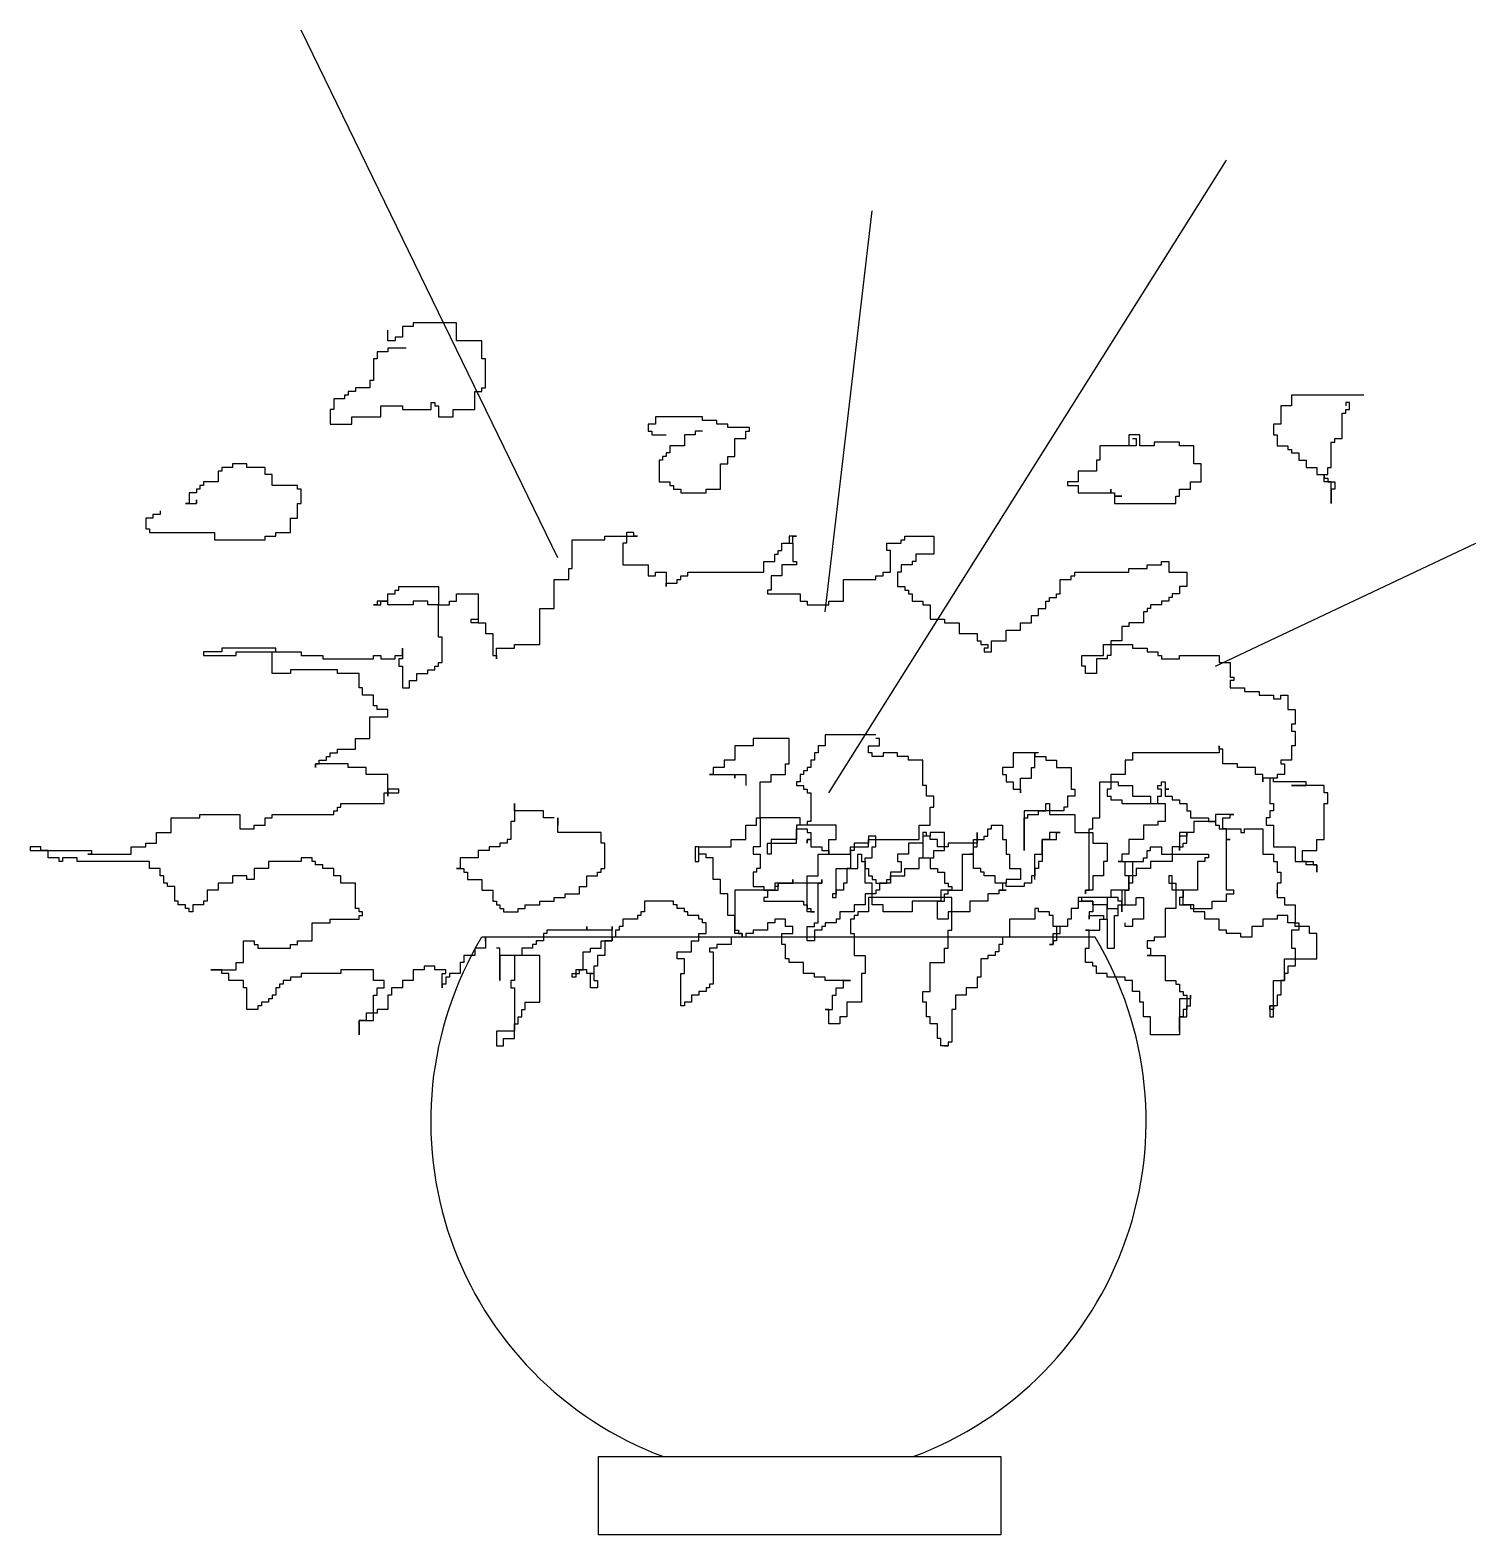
# Model space of a CAD drawing. Header units: millimetres. Extents: x 12377 to 30673, y 89761 to 101952.
# Drawn here: x 29289 to 29868, y 94595 to 95197 of the extents above; entities that cross this region are included whole.
import ezdxf

# ---------------------------------------------------------------- set-up
doc = ezdxf.new("R2010")
doc.units = ezdxf.units.MM

# ---------------------------------------------------------------- blocks, each defined once
blk = doc.blocks.new('SHRUB_E18')
for p, q in [((-35.95, 174.95), (-35.95, 179.23)), ((-30.24, 180.66), (-30.24, 176.38)), ((-25.96, 180.66), (-30.24, 180.66)), ((-25.96, 182.09), (-25.96, 180.66)), ((-8.82, 182.09), (-25.96, 182.09)), ((-8.82, 174.95), (-8.82, 182.09)), ((-33.1, 174.95), (-35.95, 174.95)), ((-33.1, 176.38), (-33.1, 174.95)), ((-30.24, 176.38), (-33.1, 176.38)), ((1.17, 174.95), (-8.82, 174.95)), ((1.17, 167.81), (1.17, 174.95)), ((-41.66, 167.81), (-41.66, 159.25)), ((-40.24, 167.81), (-41.66, 167.81)), ((-40.24, 170.67), (-40.24, 167.81)), ((-35.95, 170.67), (-40.24, 170.67)), ((-35.95, 172.1), (-35.95, 170.67)), ((-28.81, 172.1), (-35.95, 172.1)), ((2.6, 167.81), (1.17, 167.81)), ((2.6, 156.4), (2.6, 167.81)), ((-51.66, 154.97), (-51.66, 153.54)), ((-48.8, 154.97), (-51.66, 154.97)), ((-48.8, 156.4), (-48.8, 154.97)), ((-43.09, 156.4), (-48.8, 156.4)), ((-43.09, 159.25), (-43.09, 156.4)), ((-41.66, 159.25), (-43.09, 159.25)), ((-1.69, 154.97), (1.17, 154.97)), ((-1.69, 147.83), (-1.69, 154.97)), ((1.17, 156.4), (2.6, 156.4)), ((1.17, 154.97), (1.17, 156.4)), ((-57.37, 152.11), (-57.37, 147.83)), ((-53.09, 152.11), (-57.37, 152.11)), ((-53.09, 153.54), (-53.09, 152.11)), ((-51.66, 153.54), (-53.09, 153.54)), ((-38.81, 149.26), (-30.24, 149.26)), ((-38.81, 144.98), (-38.81, 149.26)), ((-30.24, 149.26), (-30.24, 147.83)), ((-18.82, 150.69), (-17.39, 150.69)), ((-18.82, 147.83), (-18.82, 150.69)), ((-17.39, 150.69), (-17.39, 149.26)), ((-17.39, 149.26), (-15.96, 149.26)), ((-15.96, 149.26), (-15.96, 144.98)), ((316.71, 149.26), (316.71, 142.12)), ((321, 149.26), (316.71, 149.26)), ((321, 153.54), (321, 149.26)), ((349.55, 153.54), (321, 153.54)), ((342.41, 150.69), (342.41, 149.26)), ((343.84, 150.69), (342.41, 150.69)), ((343.84, 147.83), (343.84, 150.69)), ((-58.8, 147.83), (-58.8, 142.12)), ((-57.37, 147.83), (-58.8, 147.83)), ((-50.23, 144.98), (-38.81, 144.98)), ((-50.23, 142.12), (-50.23, 144.98)), ((-30.24, 147.83), (-18.82, 147.83)), ((-15.96, 144.98), (-10.25, 144.98)), ((-10.25, 147.83), (-1.69, 147.83)), ((-10.25, 144.98), (-10.25, 147.83)), ((69.7, 144.98), (69.7, 142.12)), ((88.27, 144.98), (69.7, 144.98)), ((88.27, 143.55), (88.27, 144.98)), ((93.98, 143.55), (88.27, 143.55)), ((93.98, 142.12), (93.98, 143.55)), ((340.99, 146.4), (342.41, 146.4)), ((340.99, 136.41), (340.99, 146.4)), ((342.41, 147.83), (343.84, 147.83)), ((342.41, 146.4), (342.41, 147.83)), ((-58.8, 142.12), (-50.23, 142.12)), ((66.85, 142.12), (66.85, 139.27)), ((69.7, 142.12), (66.85, 142.12)), ((66.85, 139.27), (68.28, 139.27)), ((68.28, 139.27), (68.28, 137.84)), ((68.28, 137.84), (73.99, 137.84)), ((81.13, 137.84), (81.13, 133.56)), ((85.41, 137.84), (81.13, 137.84)), ((85.41, 139.27), (85.41, 137.84)), ((88.27, 139.27), (85.41, 139.27)), ((98.26, 142.12), (93.98, 142.12)), ((98.26, 140.7), (98.26, 142.12)), ((106.83, 140.7), (98.26, 140.7)), ((105.4, 139.27), (106.83, 139.27)), ((105.4, 136.41), (105.4, 139.27)), ((106.83, 139.27), (106.83, 140.7)), ((256.75, 137.84), (256.75, 133.56)), ((261.03, 137.84), (256.75, 137.84)), ((261.03, 133.56), (261.03, 137.84)), ((313.86, 142.12), (313.86, 137.84)), ((316.71, 142.12), (313.86, 142.12)), ((313.86, 137.84), (315.29, 137.84)), ((315.29, 137.84), (315.29, 133.56)), ((75.42, 133.56), (75.42, 130.7)), ((81.13, 133.56), (75.42, 133.56)), ((101.12, 136.41), (105.4, 136.41)), ((101.12, 129.28), (101.12, 136.41)), ((259.6, 133.56), (245.32, 133.56)), ((245.32, 133.56), (245.32, 127.85)), ((256.75, 133.56), (255.32, 133.56)), ((258.17, 136.41), (259.6, 136.41)), ((259.6, 136.41), (259.6, 133.56)), ((266.74, 133.56), (261.03, 133.56)), ((266.74, 134.99), (266.74, 133.56)), ((276.74, 134.99), (266.74, 134.99)), ((276.74, 133.56), (276.74, 134.99)), ((282.45, 133.56), (276.74, 133.56)), ((282.45, 126.42), (282.45, 133.56)), ((315.29, 133.56), (319.57, 133.56)), ((319.57, 133.56), (319.57, 132.13)), ((319.57, 132.13), (321, 132.13)), ((321, 132.13), (321, 130.7)), ((336.7, 134.99), (338.13, 134.99)), ((336.7, 125), (336.7, 134.99)), ((338.13, 136.41), (340.99, 136.41)), ((338.13, 134.99), (338.13, 136.41)), ((-101.63, 125), (-101.63, 123.57)), ((-97.35, 125), (-101.63, 125)), ((-97.35, 126.42), (-97.35, 125)), ((-91.64, 126.42), (-97.35, 126.42)), ((-91.64, 125), (-91.64, 126.42)), ((-84.5, 125), (-91.64, 125)), ((-84.5, 122.14), (-84.5, 125)), ((71.13, 127.85), (71.13, 119.29)), ((72.56, 127.85), (71.13, 127.85)), ((72.56, 129.28), (72.56, 127.85)), ((73.99, 129.28), (72.56, 129.28)), ((73.99, 130.7), (73.99, 129.28)), ((75.42, 130.7), (73.99, 130.7)), ((95.4, 126.42), (98.26, 126.42)), ((95.4, 116.43), (95.4, 126.42)), ((98.26, 129.28), (101.12, 129.28)), ((98.26, 126.42), (98.26, 129.28)), ((243.9, 127.85), (243.9, 123.57)), ((245.32, 127.85), (243.9, 127.85)), ((285.3, 126.42), (282.45, 126.42)), ((285.3, 119.29), (285.3, 126.42)), ((321, 130.7), (323.85, 130.7)), ((323.85, 130.7), (323.85, 127.85)), ((323.85, 127.85), (326.71, 127.85)), ((326.71, 127.85), (326.71, 125)), ((326.71, 125), (330.99, 125)), ((330.99, 125), (330.99, 122.14)), ((335.28, 125), (336.7, 125)), ((335.28, 122.14), (335.28, 125)), ((-108.77, 119.29), (-108.77, 117.86)), ((-103.06, 119.29), (-108.77, 119.29)), ((-103.06, 123.57), (-103.06, 119.29)), ((-101.63, 123.57), (-103.06, 123.57)), ((-81.64, 122.14), (-84.5, 122.14)), ((-81.64, 117.86), (-81.64, 122.14)), ((71.13, 119.29), (75.42, 119.29)), ((75.42, 119.29), (75.42, 117.86)), ((232.47, 119.29), (232.47, 117.86)), ((236.76, 119.29), (232.47, 119.29)), ((236.76, 123.57), (236.76, 119.29)), ((243.9, 123.57), (236.76, 123.57)), ((281.02, 119.29), (285.3, 119.29)), ((281.02, 116.43), (281.02, 119.29)), ((330.99, 122.14), (333.85, 122.14)), ((333.85, 122.14), (335.28, 122.14)), ((333.85, 119.29), (333.85, 122.14)), ((333.85, 122.14), (333.85, 120.71)), ((333.85, 120.71), (335.28, 120.71)), ((336.7, 119.29), (333.85, 119.29)), ((335.28, 120.71), (335.28, 119.29)), ((335.28, 119.29), (338.13, 119.29)), ((336.7, 110.72), (336.7, 119.29)), ((338.13, 119.29), (338.13, 116.43)), ((-114.48, 115), (-114.48, 110.72)), ((-111.63, 115), (-114.48, 115)), ((-111.63, 116.43), (-111.63, 115)), ((-110.2, 116.43), (-111.63, 116.43)), ((-110.2, 117.86), (-110.2, 116.43)), ((-108.77, 117.86), (-110.2, 117.86)), ((-71.65, 117.86), (-81.64, 117.86)), ((-71.65, 116.43), (-71.65, 117.86)), ((-70.22, 116.43), (-71.65, 116.43)), ((-70.22, 110.72), (-70.22, 116.43)), ((75.42, 117.86), (76.84, 117.86)), ((76.84, 117.86), (76.84, 116.43)), ((76.84, 116.43), (79.7, 116.43)), ((79.7, 116.43), (79.7, 115)), ((79.7, 115), (89.69, 115)), ((89.69, 116.43), (95.4, 116.43)), ((89.69, 115), (89.69, 116.43)), ((232.47, 117.86), (236.76, 117.86)), ((236.76, 117.86), (236.76, 115)), ((236.76, 115), (249.61, 115)), ((249.61, 116.43), (249.61, 115)), ((249.61, 115), (249.61, 116.43)), ((249.61, 115), (251.04, 115)), ((251.04, 115), (251.04, 113.58)), ((251.04, 113.58), (251.04, 110.72)), ((253.89, 113.58), (251.04, 113.58)), ((251.04, 113.58), (253.89, 113.58)), ((275.31, 113.58), (276.74, 113.58)), ((275.31, 110.72), (275.31, 113.58)), ((276.74, 116.43), (281.02, 116.43)), ((276.74, 113.58), (276.74, 116.43)), ((336.7, 116.43), (336.7, 110.72)), ((338.13, 116.43), (336.7, 116.43)), ((-125.9, 107.87), (-125.9, 106.44)), ((-115.91, 110.72), (-111.63, 110.72)), ((-114.48, 110.72), (-115.91, 110.72)), ((-111.63, 110.72), (-111.63, 112.15)), ((-111.63, 112.15), (-111.63, 110.72)), ((-111.63, 110.72), (-111.63, 112.15)), ((-71.65, 110.72), (-70.22, 110.72)), ((-71.65, 105.01), (-71.65, 110.72)), ((251.04, 110.72), (275.31, 110.72)), ((-131.62, 105.01), (-131.62, 100.73)), ((-128.76, 105.01), (-131.62, 105.01)), ((-128.76, 106.44), (-128.76, 105.01)), ((-125.9, 106.44), (-128.76, 106.44)), ((-74.5, 105.01), (-71.65, 105.01)), ((-74.5, 99.3), (-74.5, 105.01)), ((-131.62, 100.73), (-130.19, 100.73)), ((-130.19, 100.73), (-130.19, 99.3)), ((-130.19, 99.3), (-104.49, 99.3)), ((-104.49, 99.3), (-104.49, 96.45)), ((-104.49, 96.45), (-84.5, 96.45)), ((-84.5, 97.88), (-80.22, 97.88)), ((-84.5, 96.45), (-84.5, 97.88)), ((-80.22, 99.3), (-74.5, 99.3)), ((-80.22, 97.88), (-80.22, 99.3)), ((-31.67, 77.9), (-15.96, 77.9)), ((-31.67, 76.47), (-31.67, 77.9)), ((-15.96, 77.9), (-15.96, 70.76)), ((-40.24, 72.19), (-40.24, 70.76)), ((-35.95, 72.19), (-40.24, 72.19)), ((-38.81, 72.19), (-35.95, 72.19)), ((-38.81, 70.76), (-38.81, 72.19)), ((-35.95, 75.04), (-33.1, 75.04)), ((-35.95, 72.19), (-35.95, 75.04)), ((-35.95, 70.76), (-35.95, 72.19)), ((-33.1, 76.47), (-31.67, 76.47)), ((-33.1, 75.04), (-33.1, 76.47)), ((-25.96, 72.19), (-25.96, 70.76)), ((-20.25, 72.19), (-25.96, 72.19)), ((-20.25, 70.76), (-20.25, 72.19)), ((-41.66, 70.76), (-38.81, 70.76)), ((-40.24, 70.76), (-41.66, 70.76)), ((-25.96, 70.76), (-35.95, 70.76)), ((-15.96, 70.76), (-20.25, 70.76)), ((-3.11, 65.05), (-0.26, 65.05)), ((-3.11, 63.62), (-3.11, 65.05)), ((-0.26, 63.62), (-3.11, 63.62)), ((-0.26, 65.05), (-0.26, 63.62)), ((108.26, 17.95), (108.26, 15.1)), ((122.53, 17.95), (108.26, 17.95)), ((122.53, 7.96), (122.53, 17.95)), ((136.81, 19.38), (136.81, 15.1)), ((156.8, 19.38), (136.81, 19.38)), ((158.23, 17.95), (156.8, 17.95)), ((158.23, 15.1), (158.23, 17.95)), ((101.12, 15.1), (101.12, 9.39)), ((108.26, 15.1), (101.12, 15.1)), ((132.53, 12.24), (132.53, 9.39)), ((133.96, 12.24), (132.53, 12.24)), ((133.96, 15.1), (133.96, 12.24)), ((136.81, 15.1), (133.96, 15.1)), ((153.94, 15.1), (158.23, 15.1)), ((153.94, 12.24), (153.94, 15.1)), ((155.37, 12.24), (153.94, 12.24)), ((155.37, 10.81), (155.37, 12.24)), ((159.66, 12.24), (159.66, 10.81)), ((165.37, 12.24), (159.66, 12.24)), ((165.37, 10.81), (165.37, 12.24)), ((211.06, 12.24), (211.06, 6.53)), ((221.05, 12.24), (211.06, 12.24)), ((219.62, 12.24), (219.62, 10.81)), ((219.62, 6.53), (219.62, 12.24)), ((-64.51, 6.53), (-64.51, 7.96)), ((-64.51, 7.96), (-64.51, 6.53)), ((92.55, 6.53), (92.55, 3.68)), ((96.83, 6.53), (92.55, 6.53)), ((96.83, 9.39), (96.83, 6.53)), ((101.12, 9.39), (96.83, 9.39)), ((121.11, 7.96), (122.53, 7.96)), ((121.11, 3.68), (121.11, 7.96)), ((129.67, 6.53), (129.67, 5.11)), ((131.1, 6.53), (129.67, 6.53)), ((131.1, 9.39), (131.1, 6.53)), ((132.53, 9.39), (131.1, 9.39)), ((159.66, 10.81), (155.37, 10.81)), ((169.65, 10.81), (165.37, 10.81)), ((169.65, 9.39), (169.65, 10.81)), ((175.36, 9.39), (169.65, 9.39)), ((175.36, -0.6), (175.36, 9.39)), ((206.77, 6.53), (206.77, 3.68)), ((211.06, 6.53), (206.77, 6.53)), ((218.2, 6.53), (219.62, 6.53)), ((218.2, 2.25), (218.2, 6.53)), ((219.62, 10.81), (223.91, 10.81)), ((223.91, 10.81), (223.91, 9.39)), ((223.91, 9.39), (228.19, 9.39)), ((228.19, 9.39), (228.19, 6.53)), ((228.19, 6.53), (233.9, 6.53)), ((233.9, 6.53), (233.9, -2.03)), ((91.12, 3.68), (101.12, 3.68)), ((92.55, 3.68), (91.12, 3.68)), ((101.12, 3.68), (105.4, 3.68)), ((101.12, 2.25), (101.12, 3.68)), ((101.12, 3.68), (101.12, 2.25)), ((105.4, 3.68), (105.4, -0.6)), ((111.11, 0.82), (115.39, 0.82)), ((111.11, -13.45), (111.11, 0.82)), ((115.39, 3.68), (121.11, 3.68)), ((115.39, 0.82), (115.39, 3.68)), ((125.39, 0.82), (125.39, -0.6)), ((126.82, 0.82), (125.39, 0.82)), ((126.82, 3.68), (126.82, 0.82)), ((128.24, 3.68), (126.82, 3.68)), ((128.24, 5.11), (128.24, 3.68)), ((129.67, 5.11), (128.24, 5.11)), ((206.77, 3.68), (208.2, 3.68)), ((208.2, 3.68), (208.2, 0.82)), ((208.2, 0.82), (211.06, 0.82)), ((211.06, 0.82), (211.06, -2.03)), ((213.91, 2.25), (218.2, 2.25)), ((213.91, -3.46), (213.91, 2.25)), ((245.32, 0.82), (252.46, 0.82)), ((245.32, -13.45), (245.32, 0.82)), ((252.46, 0.82), (252.46, -0.6)), ((125.39, -0.6), (128.24, -0.6)), ((128.24, -0.6), (128.24, -2.03)), ((128.24, -2.03), (129.67, -2.03)), ((129.67, -2.03), (129.67, -3.46)), ((129.67, -3.46), (131.1, -3.46)), ((131.1, -3.46), (131.1, -14.88)), ((176.79, -0.6), (175.36, -0.6)), ((176.79, -4.89), (176.79, -0.6)), ((179.65, -4.89), (176.79, -4.89)), ((179.65, -9.17), (179.65, -4.89)), ((211.06, -2.03), (213.91, -2.03)), ((213.91, -2.03), (213.91, -3.46)), ((232.47, -4.89), (232.47, -9.17)), ((235.33, -4.89), (232.47, -4.89)), ((233.9, -2.03), (235.33, -2.03)), ((235.33, -2.03), (235.33, -4.89)), ((252.46, -0.6), (258.17, -0.6)), ((258.17, -0.6), (258.17, -4.89)), ((258.17, -4.89), (265.31, -4.89)), ((265.31, -4.89), (265.31, -7.74)), ((14.02, -7.74), (14.02, -14.88)), ((14.02, -10.59), (14.02, -7.74)), ((25.44, -10.59), (14.02, -10.59)), ((25.44, -13.45), (25.44, -10.59)), ((178.22, -9.17), (179.65, -9.17)), ((178.22, -16.3), (178.22, -9.17)), ((215.34, -10.59), (215.34, -26.29)), ((231.05, -10.59), (215.34, -10.59)), ((221.05, -10.59), (223.91, -10.59)), ((221.05, -12.02), (221.05, -10.59)), ((223.91, -7.74), (225.34, -7.74)), ((223.91, -10.59), (223.91, -7.74)), ((225.34, -7.74), (225.34, -12.02)), ((231.05, -9.17), (231.05, -10.59)), ((232.47, -9.17), (231.05, -9.17)), ((265.31, -7.74), (271.02, -7.74)), ((271.02, -7.74), (271.02, -14.88)), ((12.59, -14.88), (12.59, -22.01)), ((14.02, -14.88), (12.59, -14.88)), ((29.73, -13.45), (25.44, -13.45)), ((31.15, -13.45), (31.15, -16.3)), ((31.15, -19.16), (31.15, -13.45)), ((105.4, -16.3), (109.68, -16.3)), ((105.4, -22.01), (105.4, -16.3)), ((109.68, -13.45), (111.11, -13.45)), ((109.68, -16.3), (109.68, -13.45)), ((111.11, -13.45), (111.11, -24.87)), ((126.82, -13.45), (111.11, -13.45)), ((125.39, -16.3), (125.39, -22.01)), ((129.67, -16.3), (125.39, -16.3)), ((125.39, -17.73), (129.67, -17.73)), ((125.39, -23.44), (125.39, -17.73)), ((126.82, -16.3), (126.82, -13.45)), ((141.09, -16.3), (126.82, -16.3)), ((129.67, -14.88), (129.67, -16.3)), ((131.1, -14.88), (129.67, -14.88)), ((129.67, -17.73), (129.67, -19.16)), ((141.09, -22.01), (141.09, -16.3)), ((173.93, -16.3), (178.22, -16.3)), ((173.93, -22.01), (173.93, -16.3)), ((201.06, -17.73), (202.49, -17.73)), ((201.06, -20.59), (201.06, -17.73)), ((202.49, -16.3), (206.77, -16.3)), ((202.49, -17.73), (202.49, -16.3)), ((206.77, -16.3), (206.77, -22.01)), ((215.34, -13.45), (216.77, -13.45)), ((215.34, -26.29), (215.34, -13.45)), ((216.77, -12.02), (221.05, -12.02)), ((216.77, -13.45), (216.77, -12.02)), ((225.34, -12.02), (235.33, -12.02)), ((235.33, -12.02), (235.33, -19.16)), ((241.04, -17.73), (242.47, -17.73)), ((241.04, -41.99), (241.04, -17.73)), ((242.47, -13.45), (245.32, -13.45)), ((242.47, -17.73), (242.47, -13.45)), ((262.46, -16.3), (262.46, -22.01)), ((268.17, -16.3), (262.46, -16.3)), ((268.17, -14.88), (268.17, -16.3)), ((271.02, -14.88), (268.17, -14.88)), ((282.45, -14.88), (282.45, -19.16)), ((291.01, -14.88), (282.45, -14.88)), ((291.01, -12.02), (291.01, -14.88)), ((298.15, -12.02), (291.01, -12.02)), ((293.87, -13.45), (296.73, -13.45)), ((293.87, -17.73), (293.87, -13.45)), ((295.3, -17.73), (293.87, -17.73)), ((295.3, -22.01), (295.3, -17.73)), ((296.73, -12.02), (298.15, -12.02)), ((296.73, -13.45), (296.73, -12.02)), ((8.31, -23.44), (8.31, -24.87)), ((11.16, -23.44), (8.31, -23.44)), ((11.16, -22.01), (11.16, -23.44)), ((12.59, -22.01), (11.16, -22.01)), ((48.29, -19.16), (31.15, -19.16)), ((48.29, -23.44), (48.29, -19.16)), ((49.71, -23.44), (48.29, -23.44)), ((49.71, -33.43), (49.71, -23.44)), ((99.69, -22.01), (105.4, -22.01)), ((99.69, -24.87), (99.69, -22.01)), ((113.97, -23.44), (125.39, -23.44)), ((113.97, -27.72), (113.97, -23.44)), ((115.39, -22.01), (115.39, -27.72)), ((125.39, -22.01), (115.39, -22.01)), ((129.67, -19.16), (131.1, -19.16)), ((129.67, -22.01), (131.1, -22.01)), ((129.67, -23.44), (129.67, -22.01)), ((129.67, -22.01), (129.67, -23.44)), ((131.1, -22.01), (129.67, -22.01)), ((131.1, -19.16), (131.1, -22.01)), ((131.1, -22.01), (131.1, -24.87)), ((138.24, -22.01), (141.09, -22.01)), ((138.24, -27.72), (138.24, -22.01)), ((148.23, -23.44), (148.23, -26.29)), ((153.94, -23.44), (148.23, -23.44)), ((153.94, -20.59), (153.94, -23.44)), ((156.8, -20.59), (153.94, -20.59)), ((153.94, -22.01), (173.93, -22.01)), ((153.94, -24.87), (153.94, -22.01)), ((156.8, -24.87), (156.8, -20.59)), ((169.65, -23.44), (169.65, -27.72)), ((175.36, -23.44), (169.65, -23.44)), ((175.36, -19.16), (175.36, -29.15)), ((176.79, -19.16), (175.36, -19.16)), ((175.36, -20.59), (175.36, -23.44)), ((178.22, -20.59), (175.36, -20.59)), ((176.79, -20.59), (176.79, -19.16)), ((178.22, -20.59), (176.79, -20.59)), ((178.22, -19.16), (178.22, -20.59)), ((183.93, -19.16), (178.22, -19.16)), ((178.22, -22.01), (178.22, -20.59)), ((181.07, -22.01), (178.22, -22.01)), ((181.07, -24.87), (181.07, -22.01)), ((183.93, -26.29), (183.93, -19.16)), ((185.36, -23.44), (185.36, -24.87)), ((196.78, -23.44), (185.36, -23.44)), ((195.35, -22.01), (199.63, -22.01)), ((195.35, -27.72), (195.35, -22.01)), ((196.78, -19.16), (196.78, -23.44)), ((196.78, -24.87), (196.78, -19.16)), ((199.63, -20.59), (201.06, -20.59)), ((199.63, -22.01), (199.63, -20.59)), ((206.77, -22.01), (208.2, -22.01)), ((208.2, -22.01), (208.2, -27.72)), ((222.48, -22.01), (222.48, -30.58)), ((225.34, -22.01), (222.48, -22.01)), ((222.48, -22.01), (228.19, -22.01)), ((222.48, -27.72), (222.48, -22.01)), ((225.34, -19.16), (225.34, -22.01)), ((229.62, -19.16), (225.34, -19.16)), ((228.19, -19.16), (229.62, -19.16)), ((228.19, -22.01), (228.19, -19.16)), ((235.33, -19.16), (242.47, -19.16)), ((242.47, -19.16), (242.47, -23.44)), ((242.47, -23.44), (248.18, -23.44)), ((248.18, -23.44), (248.18, -30.58)), ((256.75, -22.01), (256.75, -27.72)), ((262.46, -22.01), (256.75, -22.01)), ((276.74, -19.16), (276.74, -26.29)), ((282.45, -19.16), (276.74, -19.16)), ((276.74, -20.59), (276.74, -24.87)), ((279.59, -20.59), (276.74, -20.59)), ((278.16, -23.44), (279.59, -23.44)), ((278.16, -24.87), (278.16, -23.44)), ((279.59, -19.16), (279.59, -20.59)), ((279.59, -23.44), (279.59, -19.16)), ((296.73, -22.01), (295.3, -22.01)), ((295.3, -22.01), (296.73, -22.01)), ((295.3, -41.99), (295.3, -22.01)), ((-7.4, -29.15), (-7.4, -33.43)), ((-0.26, -29.15), (-7.4, -29.15)), ((-0.26, -26.29), (-0.26, -29.15)), ((4.03, -26.29), (-0.26, -26.29)), ((4.03, -24.87), (4.03, -26.29)), ((8.31, -24.87), (4.03, -24.87)), ((85.41, -24.87), (85.41, -30.58)), ((86.84, -24.87), (85.41, -24.87)), ((86.84, -24.87), (99.69, -24.87)), ((86.84, -30.58), (86.84, -24.87)), ((86.84, -27.72), (86.84, -24.87)), ((89.69, -27.72), (86.84, -27.72)), ((89.69, -29.15), (89.69, -27.72)), ((92.55, -29.15), (89.69, -29.15)), ((92.55, -37.71), (92.55, -29.15)), ((108.26, -24.87), (108.26, -27.72)), ((111.11, -24.87), (108.26, -24.87)), ((108.26, -27.72), (111.11, -27.72)), ((111.11, -27.72), (111.11, -33.43)), ((115.39, -27.72), (113.97, -27.72)), ((131.1, -24.87), (135.38, -24.87)), ((133.96, -27.72), (138.24, -27.72)), ((133.96, -36.29), (133.96, -27.72)), ((135.38, -24.87), (135.38, -26.29)), ((135.38, -26.29), (138.24, -26.29)), ((138.24, -26.29), (138.24, -27.72)), ((138.24, -27.72), (146.81, -27.72)), ((146.81, -24.87), (153.94, -24.87)), ((146.81, -27.72), (146.81, -24.87)), ((146.81, -26.29), (146.81, -33.43)), ((148.23, -26.29), (146.81, -26.29)), ((149.66, -27.72), (151.09, -27.72)), ((149.66, -33.43), (149.66, -27.72)), ((151.09, -27.72), (151.09, -30.58)), ((152.52, -29.15), (155.37, -29.15)), ((152.52, -39.14), (152.52, -29.15)), ((155.37, -24.87), (156.8, -24.87)), ((155.37, -29.15), (155.37, -24.87)), ((165.37, -27.72), (165.37, -30.58)), ((169.65, -27.72), (165.37, -27.72)), ((173.93, -29.15), (179.65, -29.15)), ((173.93, -33.43), (173.93, -29.15)), ((175.36, -29.15), (178.22, -29.15)), ((178.22, -29.15), (178.22, -33.43)), ((179.65, -26.29), (183.93, -26.29)), ((179.65, -29.15), (179.65, -26.29)), ((185.36, -24.87), (181.07, -24.87)), ((191.07, -27.72), (195.35, -27.72)), ((191.07, -41.99), (191.07, -27.72)), ((193.92, -27.72), (195.35, -27.72)), ((195.35, -27.72), (193.92, -27.72)), ((195.35, -24.87), (196.78, -24.87)), ((195.35, -27.72), (195.35, -24.87)), ((195.35, -33.43), (195.35, -27.72)), ((208.2, -27.72), (209.63, -27.72)), ((209.63, -27.72), (209.63, -33.43)), ((219.62, -27.72), (222.48, -27.72)), ((219.62, -37.71), (219.62, -27.72)), ((256.75, -27.72), (253.89, -27.72)), ((253.89, -27.72), (253.89, -30.58)), ((262.46, -29.15), (263.89, -29.15)), ((262.46, -30.58), (262.46, -29.15)), ((263.89, -26.29), (265.31, -26.29)), ((263.89, -29.15), (263.89, -26.29)), ((265.31, -24.87), (269.6, -24.87)), ((265.31, -26.29), (265.31, -24.87)), ((269.6, -24.87), (269.6, -27.72)), ((269.6, -27.72), (288.16, -27.72)), ((273.88, -24.87), (273.88, -30.58)), ((276.74, -24.87), (273.88, -24.87)), ((276.74, -24.87), (278.16, -24.87)), ((276.74, -26.29), (276.74, -24.87)), ((286.73, -29.15), (286.73, -30.58)), ((288.16, -29.15), (286.73, -29.15)), ((288.16, -27.72), (288.16, -29.15)), ((-8.82, -33.43), (-5.97, -33.43)), ((-7.4, -33.43), (-8.82, -33.43)), ((-5.97, -33.43), (-5.97, -34.86)), ((-5.97, -34.86), (-4.54, -34.86)), ((-4.54, -34.86), (-4.54, -37.71)), ((46.86, -34.86), (48.29, -34.86)), ((46.86, -36.29), (46.86, -34.86)), ((48.29, -33.43), (49.71, -33.43)), ((48.29, -34.86), (48.29, -33.43)), ((85.41, -30.58), (86.84, -30.58)), ((108.26, -34.86), (108.26, -40.57)), ((109.68, -34.86), (108.26, -34.86)), ((109.68, -33.43), (109.68, -34.86)), ((111.11, -33.43), (109.68, -33.43)), ((141.09, -33.43), (149.66, -33.43)), ((141.09, -44.85), (141.09, -33.43)), ((145.38, -33.43), (145.38, -39.14)), ((146.81, -33.43), (145.38, -33.43)), ((151.09, -30.58), (152.52, -30.58)), ((152.52, -30.58), (152.52, -33.43)), ((152.52, -33.43), (153.94, -33.43)), ((153.94, -33.43), (153.94, -36.29)), ((162.51, -34.86), (162.51, -39.14)), ((166.8, -34.86), (162.51, -34.86)), ((165.37, -30.58), (166.8, -30.58)), ((166.8, -30.58), (166.8, -34.86)), ((168.22, -33.43), (173.93, -33.43)), ((168.22, -36.29), (168.22, -33.43)), ((178.22, -33.43), (181.07, -33.43)), ((181.07, -33.43), (181.07, -34.86)), ((181.07, -34.86), (183.93, -34.86)), ((183.93, -34.86), (183.93, -39.14)), ((198.21, -33.43), (195.35, -33.43)), ((198.21, -34.86), (198.21, -33.43)), ((199.63, -34.86), (198.21, -34.86)), ((199.63, -36.29), (199.63, -34.86)), ((209.63, -33.43), (213.91, -33.43)), ((213.91, -33.43), (213.91, -37.71)), ((219.62, -33.43), (219.62, -36.29)), ((221.05, -33.43), (219.62, -33.43)), ((221.05, -30.58), (221.05, -33.43)), ((222.48, -30.58), (221.05, -30.58)), ((246.75, -30.58), (246.75, -36.29)), ((248.18, -30.58), (246.75, -30.58)), ((252.46, -30.58), (258.17, -30.58)), ((253.89, -30.58), (252.46, -30.58)), ((255.32, -30.58), (262.46, -30.58)), ((255.32, -36.29), (255.32, -30.58)), ((258.17, -30.58), (258.17, -39.14)), ((259.6, -33.43), (259.6, -36.29)), ((265.31, -33.43), (259.6, -33.43)), ((265.31, -30.58), (265.31, -33.43)), ((273.88, -30.58), (265.31, -30.58)), ((283.87, -30.58), (283.87, -41.99)), ((286.73, -30.58), (283.87, -30.58)), ((-4.54, -37.71), (1.17, -37.71)), ((1.17, -37.71), (1.17, -41.99)), ((39.72, -40.57), (42.58, -40.57)), ((39.72, -43.42), (39.72, -40.57)), ((42.58, -36.29), (46.86, -36.29)), ((42.58, -40.57), (42.58, -36.29)), ((95.4, -37.71), (92.55, -37.71)), ((95.4, -43.42), (95.4, -37.71)), ((108.26, -40.57), (112.54, -40.57)), ((112.54, -40.57), (112.54, -41.99)), ((116.82, -39.14), (116.82, -41.99)), ((123.96, -39.14), (116.82, -39.14)), ((116.82, -40.57), (116.82, -41.99)), ((118.25, -40.57), (116.82, -40.57)), ((118.25, -39.14), (123.96, -39.14)), ((118.25, -41.99), (118.25, -39.14)), ((118.25, -39.14), (118.25, -40.57)), ((135.38, -39.14), (118.25, -39.14)), ((123.96, -37.71), (123.96, -39.14)), ((123.96, -39.14), (123.96, -37.71)), ((129.67, -36.29), (133.96, -36.29)), ((129.67, -50.56), (129.67, -36.29)), ((133.96, -39.14), (135.38, -39.14)), ((133.96, -54.84), (133.96, -39.14)), ((135.38, -37.71), (135.38, -39.14)), ((135.38, -39.14), (135.38, -37.71)), ((143.95, -39.14), (143.95, -41.99)), ((145.38, -39.14), (143.95, -39.14)), ((155.37, -39.14), (152.52, -39.14)), ((153.94, -36.29), (155.37, -36.29)), ((155.37, -36.29), (155.37, -37.71)), ((155.37, -37.71), (156.8, -37.71)), ((155.37, -47.7), (155.37, -39.14)), ((156.8, -37.71), (156.8, -39.14)), ((156.8, -39.14), (161.08, -39.14)), ((158.23, -39.14), (158.23, -41.99)), ((162.51, -39.14), (158.23, -39.14)), ((161.08, -37.71), (162.51, -37.71)), ((161.08, -39.14), (161.08, -37.71)), ((162.51, -36.29), (168.22, -36.29)), ((162.51, -37.71), (162.51, -36.29)), ((183.93, -39.14), (185.36, -39.14)), ((185.36, -39.14), (185.36, -40.57)), ((185.36, -40.57), (186.78, -40.57)), ((186.78, -40.57), (186.78, -41.99)), ((203.92, -36.29), (199.63, -36.29)), ((203.92, -39.14), (203.92, -36.29)), ((208.2, -39.14), (203.92, -39.14)), ((206.77, -39.14), (206.77, -41.99)), ((208.2, -39.14), (206.77, -39.14)), ((208.2, -37.71), (208.2, -39.14)), ((213.91, -37.71), (208.2, -37.71)), ((208.2, -40.57), (208.2, -39.14)), ((215.34, -40.57), (208.2, -40.57)), ((215.34, -39.14), (215.34, -40.57)), ((218.2, -39.14), (215.34, -39.14)), ((218.2, -36.29), (218.2, -39.14)), ((219.62, -36.29), (218.2, -36.29)), ((242.47, -36.29), (242.47, -41.99)), ((246.75, -36.29), (242.47, -36.29)), ((256.75, -36.29), (255.32, -36.29)), ((256.75, -36.29), (256.75, -41.99)), ((259.6, -36.29), (256.75, -36.29)), ((256.75, -41.99), (256.75, -36.29)), ((256.75, -39.14), (256.75, -41.99)), ((258.17, -39.14), (256.75, -39.14)), ((1.17, -41.99), (5.45, -41.99)), ((5.45, -41.99), (5.45, -46.28)), ((5.45, -46.28), (6.88, -46.28)), ((6.88, -46.28), (6.88, -47.7)), ((24.01, -46.28), (29.73, -46.28)), ((24.01, -47.7), (24.01, -46.28)), ((29.73, -44.85), (34.01, -44.85)), ((29.73, -46.28), (29.73, -44.85)), ((34.01, -43.42), (39.72, -43.42)), ((34.01, -44.85), (34.01, -43.42)), ((98.26, -43.42), (95.4, -43.42)), ((98.26, -51.99), (98.26, -43.42)), ((101.12, -41.99), (101.12, -57.69)), ((116.82, -41.99), (101.12, -41.99)), ((112.54, -41.99), (118.25, -41.99)), ((112.54, -44.85), (112.54, -46.28)), ((113.97, -44.85), (112.54, -44.85)), ((112.54, -46.28), (128.24, -46.28)), ((113.97, -41.99), (113.97, -44.85)), ((116.82, -41.99), (113.97, -41.99)), ((128.24, -46.28), (128.24, -47.7)), ((139.67, -43.42), (139.67, -44.85)), ((141.09, -43.42), (139.67, -43.42)), ((139.67, -44.85), (141.09, -44.85)), ((141.09, -41.99), (141.09, -43.42)), ((143.95, -41.99), (141.09, -41.99)), ((152.52, -43.42), (152.52, -47.7)), ((156.8, -43.42), (152.52, -43.42)), ((156.8, -41.99), (156.8, -43.42)), ((158.23, -41.99), (156.8, -41.99)), ((171.08, -46.28), (171.08, -50.56)), ((182.5, -46.28), (171.08, -46.28)), ((181.07, -46.28), (183.93, -46.28)), ((181.07, -53.41), (181.07, -46.28)), ((182.5, -41.99), (182.5, -46.28)), ((186.78, -41.99), (182.5, -41.99)), ((183.93, -43.42), (185.36, -43.42)), ((183.93, -46.28), (183.93, -43.42)), ((185.36, -41.99), (191.07, -41.99)), ((185.36, -43.42), (185.36, -41.99)), ((193.92, -46.28), (193.92, -50.56)), ((201.06, -46.28), (193.92, -46.28)), ((201.06, -43.42), (201.06, -46.28)), ((205.35, -43.42), (201.06, -43.42)), ((205.35, -41.99), (205.35, -43.42)), ((208.2, -41.99), (205.35, -41.99)), ((205.35, -41.99), (208.2, -41.99)), ((206.77, -41.99), (205.35, -41.99)), ((236.76, -44.85), (236.76, -46.28)), ((252.46, -44.85), (236.76, -44.85)), ((236.76, -46.28), (242.47, -46.28)), ((239.61, -41.99), (241.04, -41.99)), ((239.61, -43.42), (239.61, -41.99)), ((239.61, -41.99), (239.61, -43.42)), ((242.47, -41.99), (239.61, -41.99)), ((242.47, -46.28), (242.47, -50.56)), ((248.18, -44.85), (248.18, -49.13)), ((249.61, -44.85), (248.18, -44.85)), ((256.75, -41.99), (249.61, -41.99)), ((249.61, -41.99), (249.61, -44.85)), ((252.46, -46.28), (252.46, -44.85)), ((253.89, -46.28), (252.46, -46.28)), ((256.75, -41.99), (253.89, -41.99)), ((253.89, -41.99), (253.89, -50.56)), ((253.89, -50.56), (253.89, -46.28)), ((255.32, -41.99), (256.75, -41.99)), ((255.32, -47.7), (255.32, -41.99)), ((259.6, -44.85), (262.46, -44.85)), ((259.6, -47.7), (259.6, -44.85)), ((262.46, -44.85), (262.46, -53.41)), ((276.74, -44.85), (276.74, -47.7)), ((278.16, -44.85), (276.74, -44.85)), ((278.16, -41.99), (278.16, -44.85)), ((283.87, -41.99), (278.16, -41.99)), ((289.59, -46.28), (295.3, -46.28)), ((289.59, -49.13), (289.59, -46.28)), ((298.15, -41.99), (295.3, -41.99)), ((295.3, -43.42), (298.15, -43.42)), ((295.3, -46.28), (295.3, -43.42)), ((298.15, -43.42), (298.15, -41.99)), ((6.88, -47.7), (8.31, -47.7)), ((8.31, -47.7), (8.31, -49.13)), ((8.31, -49.13), (9.74, -49.13)), ((9.74, -49.13), (9.74, -50.56)), ((9.74, -50.56), (15.45, -50.56)), ((15.45, -49.13), (18.3, -49.13)), ((15.45, -50.56), (15.45, -49.13)), ((18.3, -47.7), (24.01, -47.7)), ((18.3, -49.13), (18.3, -47.7)), ((101.12, -51.99), (98.26, -51.99)), ((101.12, -59.12), (101.12, -51.99)), ((128.24, -47.7), (129.67, -47.7)), ((129.67, -47.7), (129.67, -49.13)), ((129.67, -49.13), (131.1, -49.13)), ((132.53, -50.56), (129.67, -50.56)), ((131.1, -49.13), (131.1, -50.56)), ((131.1, -50.56), (132.53, -50.56)), ((141.09, -53.41), (141.09, -54.84)), ((142.52, -53.41), (141.09, -53.41)), ((142.52, -50.56), (142.52, -53.41)), ((148.23, -50.56), (142.52, -50.56)), ((148.23, -47.7), (148.23, -50.56)), ((152.52, -47.7), (148.23, -47.7)), ((159.66, -47.7), (155.37, -47.7)), ((159.66, -50.56), (159.66, -47.7)), ((171.08, -50.56), (159.66, -50.56)), ((185.36, -53.41), (181.07, -53.41)), ((185.36, -50.56), (185.36, -53.41)), ((193.92, -50.56), (185.36, -50.56)), ((241.04, -50.56), (241.04, -53.41)), ((242.47, -50.56), (241.04, -50.56)), ((241.04, -51.99), (246.75, -51.99)), ((241.04, -53.41), (241.04, -51.99)), ((246.75, -51.99), (246.75, -53.41)), ((246.75, -53.41), (248.18, -53.41)), ((248.18, -49.13), (252.46, -49.13)), ((248.18, -53.41), (248.18, -64.83)), ((251.04, -51.99), (252.46, -51.99)), ((251.04, -64.83), (251.04, -51.99)), ((252.46, -47.7), (259.6, -47.7)), ((252.46, -47.7), (255.32, -47.7)), ((252.46, -49.13), (252.46, -47.7)), ((252.46, -51.99), (252.46, -47.7)), ((258.17, -53.41), (258.17, -56.27)), ((262.46, -53.41), (258.17, -53.41)), ((276.74, -47.7), (281.02, -47.7)), ((281.02, -47.7), (281.02, -49.13)), ((281.02, -49.13), (289.59, -49.13)), ((101.12, -57.69), (102.54, -57.69)), ((103.97, -59.12), (101.12, -59.12)), ((102.54, -57.69), (102.54, -59.12)), ((102.54, -59.12), (103.97, -59.12)), ((103.97, -60.55), (103.97, -59.12)), ((103.97, -59.12), (103.97, -60.55)), ((129.67, -56.27), (132.53, -56.27)), ((129.67, -61.98), (129.67, -56.27)), ((132.53, -54.84), (133.96, -54.84)), ((132.53, -56.27), (132.53, -54.84)), ((132.53, -57.69), (132.53, -61.98)), ((135.38, -57.69), (132.53, -57.69)), ((135.38, -56.27), (135.38, -57.69)), ((136.81, -56.27), (135.38, -56.27)), ((136.81, -54.84), (136.81, -56.27)), ((141.09, -54.84), (136.81, -54.84)), ((255.32, -56.27), (255.32, -54.84)), ((258.17, -56.27), (255.32, -56.27)), ((243.39, -60.55), (1.07, -60.55)), ((132.53, -61.98), (129.67, -61.98)), ((248.18, -64.83), (251.04, -64.83)), ((-47.38, -99.09), (-47.38, -93.38)), ((-47.38, -93.38), (-47.38, -99.09))]:
    blk.add_line(p, q)
for points in [[(31.15, 89.31), (-70.22, 297.69)], [(138.24, -3.46), (295.3, 246.31)], [(136.81, 67.9), (155.37, 226.33)], [(2.6, -61.98), (2.6, -60.55), (2.6, -64.83), (-1.69, -64.83), (-1.69, -67.69), (-5.97, -67.69), (-5.97, -70.54), (-7.4, -70.54), (-7.4, -74.82), (-11.68, -74.82), (-11.68, -76.25), (-13.11, -76.25), (-13.11, -79.1), (-14.54, -79.1), (-14.54, -80.53), (-14.54, -74.82), (-13.11, -74.82), (-13.11, -73.39), (-17.39, -73.39), (-17.39, -71.97), (-21.68, -71.97), (-21.68, -73.39), (-25.96, -73.39), (-25.96, -77.68), (-30.24, -77.68), (-30.24, -80.53), (-34.53, -80.53), (-34.53, -83.39), (-35.95, -83.39), (-35.95, -89.09), (-40.24, -89.09), (-40.24, -90.52), (-44.52, -90.52), (-44.52, -93.38), (-47.38, -93.38), (-41.66, -93.38), (-41.66, -83.39), (-40.24, -83.39), (-40.24, -80.53), (-37.38, -80.53), (-37.38, -77.68), (-41.66, -77.68), (-41.66, -73.39), (-54.51, -73.39), (-54.51, -74.82), (-70.22, -74.82), (-70.22, -76.25), (-74.5, -76.25), (-74.5, -77.68), (-77.36, -77.68), (-77.36, -79.1), (-78.79, -79.1), (-78.79, -80.53), (-80.22, -80.53), (-80.22, -83.39), (-81.64, -83.39), (-81.64, -84.81), (-83.07, -84.81), (-83.07, -86.24), (-85.93, -86.24), (-85.93, -87.67), (-87.35, -87.67), (-87.35, -89.09), (-91.64, -89.09), (-91.64, -80.53), (-93.07, -80.53), (-93.07, -77.68), (-98.78, -77.68), (-98.78, -74.82), (-101.63, -74.82), (-101.63, -73.39), (-105.92, -73.39), (-95.92, -73.39), (-95.92, -70.54), (-93.07, -70.54), (-93.07, -61.98), (-88.78, -61.98), (-88.78, -63.4), (-87.35, -63.4), (-87.35, -64.83), (-74.5, -64.83), (-74.5, -63.4), (-71.65, -63.4), (-71.65, -61.98), (-65.94, -61.98), (-65.94, -54.84), (-58.8, -54.84), (-58.8, -53.41), (-47.38, -53.41), (-47.38, -51.99), (-45.95, -51.99), (-45.95, -50.56), (-47.38, -50.56), (-47.38, -49.13), (-48.8, -49.13), (-48.8, -39.14), (-54.51, -39.14), (-54.51, -36.29), (-57.37, -36.29), (-57.37, -33.43), (-61.65, -33.43), (-61.65, -32), (-64.51, -32), (-64.51, -30.58), (-65.94, -30.58), (-65.94, -29.15), (-70.22, -29.15), (-70.22, -30.58), (-83.07, -30.58), (-83.07, -33.43), (-88.78, -33.43), (-88.78, -37.71), (-91.64, -37.71), (-91.64, -36.29), (-97.35, -36.29), (-97.35, -39.14), (-103.06, -39.14), (-103.06, -41.99), (-107.34, -41.99), (-107.34, -46.28), (-108.77, -46.28), (-108.77, -47.7), (-113.05, -47.7), (-113.05, -50.56), (-114.48, -50.56), (-114.48, -49.13), (-115.91, -49.13), (-115.91, -47.7), (-118.77, -47.7), (-118.77, -46.28), (-120.19, -46.28), (-120.19, -40.57), (-123.05, -40.57), (-123.05, -39.14), (-124.48, -39.14), (-124.48, -36.29), (-125.9, -36.29), (-125.9, -33.43), (-130.19, -33.43), (-130.19, -30.58), (-158.74, -30.58), (-158.74, -29.15), (-164.46, -29.15), (-164.46, -30.58), (-165.88, -30.58), (-165.88, -29.15), (-170.17, -29.15), (-170.17, -26.29), (-173.02, -26.29), (-173.02, -24.87), (-177.31, -24.87), (-177.31, -26.29), (-153.03, -26.29), (-153.03, -27.72), (-154.46, -27.72), (-137.33, -27.72), (-137.33, -24.87), (-131.62, -24.87), (-131.62, -23.44), (-127.33, -23.44), (-127.33, -19.16), (-121.62, -19.16), (-121.62, -13.45), (-110.2, -13.45), (-110.2, -12.02), (-94.49, -12.02), (-94.49, -17.73), (-88.78, -17.73), (-88.78, -16.3), (-84.5, -16.3), (-84.5, -13.45), (-81.64, -13.45), (-81.64, -12.02), (-57.37, -12.02), (-57.37, -10.59), (-55.94, -10.59), (-55.94, -9.17), (-54.51, -9.17), (-54.51, -7.74), (-37.38, -7.74), (-37.38, -3.46), (-31.67, -3.46), (-31.67, -2.03), (-35.95, -2.03), (-35.95, -4.89), (-35.95, 3.68), (-44.52, 3.68), (-44.52, 6.53), (-51.66, 6.53), (-51.66, 7.96), (-64.51, 7.96), (-63.08, 7.96), (-63.08, 9.39), (-60.23, 9.39), (-60.23, 10.81), (-58.8, 10.81), (-58.8, 12.24), (-55.94, 12.24), (-55.94, 13.67), (-48.8, 13.67), (-48.8, 17.95), (-43.09, 17.95), (-43.09, 26.51), (-35.95, 26.51), (-35.95, 29.37), (-40.24, 29.37), (-40.24, 30.8), (-41.66, 30.8), (-41.66, 35.08), (-45.95, 35.08), (-45.95, 37.93), (-47.38, 37.93), (-47.38, 43.64), (-55.94, 43.64), (-55.94, 45.07), (-74.5, 45.07), (-74.5, 43.64), (-81.64, 43.64), (-81.64, 52.2), (-80.22, 52.2), (-80.22, 53.63), (-101.63, 53.63), (-101.63, 52.2), (-108.77, 52.2), (-108.77, 50.78), (-95.92, 50.78), (-95.92, 52.2), (-70.22, 52.2), (-70.22, 50.78), (-61.65, 50.78), (-61.65, 49.35), (-41.66, 49.35), (-41.66, 50.78), (-38.81, 50.78), (-38.81, 49.35), (-33.1, 49.35), (-33.1, 50.78), (-30.24, 50.78), (-30.24, 53.63), (-30.24, 49.35), (-31.67, 49.35), (-31.67, 46.5), (-30.24, 46.5), (-30.24, 37.93), (-27.39, 37.93), (-27.39, 40.79), (-24.53, 40.79), (-24.53, 43.64), (-20.25, 43.64), (-20.25, 45.07), (-17.39, 45.07), (-17.39, 46.5), (-15.96, 46.5), (-15.96, 47.92), (-14.54, 47.92), (-14.54, 57.91), (-15.96, 57.91), (-15.96, 70.76), (-11.68, 70.76), (-11.68, 72.19), (-8.82, 72.19), (-8.82, 75.04), (-0.26, 75.04), (-0.26, 63.62), (2.6, 63.62), (2.6, 59.34), (5.45, 59.34), (5.45, 50.78), (6.88, 50.78), (6.88, 49.35), (6.88, 53.63), (14.02, 53.63), (14.02, 55.06), (24.01, 55.06), (24.01, 69.33), (29.73, 69.33), (29.73, 80.75), (35.44, 80.75), (35.44, 85.03), (36.86, 85.03), (36.86, 96.45), (49.71, 96.45), (49.71, 97.88), (62.57, 97.88), (61.14, 97.88), (61.14, 99.3), (58.28, 99.3), (58.28, 95.02), (56.85, 95.02), (56.85, 86.46), (66.85, 86.46), (66.85, 82.18), (69.7, 82.18), (69.7, 83.6), (73.99, 83.6), (73.99, 77.9), (73.99, 79.32), (78.27, 79.32), (78.27, 80.75), (79.7, 80.75), (79.7, 82.18), (82.55, 82.18), (82.55, 83.6), (112.54, 83.6), (112.54, 87.89), (116.82, 87.89), (116.82, 90.74), (118.25, 90.74), (118.25, 92.17), (119.68, 92.17), (119.68, 95.02), (123.96, 95.02), (123.96, 97.88), (125.39, 97.88), (122.53, 97.88), (122.53, 95.02), (123.96, 95.02), (123.96, 87.89), (125.39, 87.89), (125.39, 86.46), (119.68, 86.46), (119.68, 82.18), (115.39, 82.18), (115.39, 76.47), (113.97, 76.47), (113.97, 75.04), (126.82, 75.04), (126.82, 72.19), (129.67, 72.19), (129.67, 70.76), (138.24, 70.76), (138.24, 72.19), (143.95, 72.19), (143.95, 80.75), (156.8, 80.75), (156.8, 82.18), (159.66, 82.18), (159.66, 83.6), (162.51, 83.6), (162.51, 92.17), (161.08, 92.17), (161.08, 95.02), (166.8, 95.02), (166.8, 96.45), (168.22, 96.45), (168.22, 97.88), (179.65, 97.88), (179.65, 90.74), (172.51, 90.74), (172.51, 87.89), (171.08, 87.89), (171.08, 86.46), (166.8, 86.46), (166.8, 83.6), (165.37, 83.6), (165.37, 77.9), (168.22, 77.9), (168.22, 76.47), (169.65, 76.47), (169.65, 75.04), (171.08, 75.04), (171.08, 72.19), (175.36, 72.19), (175.36, 70.76), (178.22, 70.76), (178.22, 65.05), (183.93, 65.05), (183.93, 63.62), (189.64, 63.62), (189.64, 59.34), (196.78, 59.34), (196.78, 56.49), (198.21, 56.49), (198.21, 55.06), (201.06, 55.06), (201.06, 53.63), (199.63, 53.63), (199.63, 52.2), (202.49, 52.2), (202.49, 56.49), (208.2, 56.49), (208.2, 60.77), (213.91, 60.77), (213.91, 63.62), (218.2, 63.62), (218.2, 66.48), (221.05, 66.48), (221.05, 69.33), (223.91, 69.33), (223.91, 72.19), (225.34, 72.19), (225.34, 73.61), (228.19, 73.61), (228.19, 75.04), (229.62, 75.04), (229.62, 80.75), (233.9, 80.75), (233.9, 82.18), (235.33, 82.18), (235.33, 83.6), (256.75, 83.6), (256.75, 85.03), (263.89, 85.03), (263.89, 86.46), (269.6, 86.46), (269.6, 87.89), (272.45, 87.89), (272.45, 83.6), (279.59, 83.6), (279.59, 77.9), (276.74, 77.9), (276.74, 75.04), (273.88, 75.04), (273.88, 73.61), (272.45, 73.61), (272.45, 72.19), (269.6, 72.19), (269.6, 70.76), (265.31, 70.76), (265.31, 69.33), (263.89, 69.33), (263.89, 67.9), (262.46, 67.9), (262.46, 63.62), (256.75, 63.62), (256.75, 62.2), (253.89, 62.2), (253.89, 56.49), (249.61, 56.49), (249.61, 50.78), (248.18, 50.78), (248.18, 49.35), (243.9, 49.35), (243.9, 43.64), (239.61, 43.64), (239.61, 46.5), (238.19, 46.5), (238.19, 50.78), (246.75, 50.78), (246.75, 55.06), (258.17, 55.06), (258.17, 53.63), (263.89, 53.63), (263.89, 52.2), (268.17, 52.2), (268.17, 50.78), (269.6, 50.78), (269.6, 49.35), (276.74, 49.35), (276.74, 50.78), (292.44, 50.78), (292.44, 47.92), (296.73, 47.92), (296.73, 42.21), (298.15, 42.21), (298.15, 40.79), (296.73, 40.79), (296.73, 37.93), (302.44, 37.93), (302.44, 36.5), (308.15, 36.5), (308.15, 35.08), (313.86, 35.08), (313.86, 33.65), (316.71, 33.65), (316.71, 35.08), (319.57, 35.08), (319.57, 29.37), (322.43, 29.37), (322.43, 23.66), (321, 23.66), (321, 20.81), (322.43, 20.81), (322.43, 15.1), (321, 15.1), (321, 9.39), (316.71, 9.39), (316.71, 7.96), (318.14, 7.96), (318.14, 3.68), (315.29, 3.68), (315.29, 2.25), (312.43, 2.25), (312.43, -7.74), (313.86, -7.74), (313.86, -10.59), (312.43, -10.59), (312.43, -13.45), (311, -13.45), (311, -16.3), (313.86, -16.3), (313.86, -24.87), (322.43, -24.87), (322.43, -30.58), (329.56, -30.58), (329.56, -32), (330.99, -32), (330.99, -34.86), (330.99, -32), (326.71, -32), (326.71, -30.58), (325.28, -30.58), (325.28, -26.29), (330.99, -26.29), (330.99, -22.01), (333.85, -22.01), (333.85, -7.74), (335.28, -7.74), (335.28, -3.46), (333.85, -3.46), (333.85, -0.6), (321, -0.6), (326.71, -0.6), (326.71, 0.82), (313.86, 0.82), (313.86, 2.25), (309.58, 2.25), (309.58, 0.82), (309.58, 3.68), (306.72, 3.68), (306.72, 6.53), (299.58, 6.53), (299.58, 7.96), (293.87, 7.96), (293.87, 13.67), (292.44, 13.67), (292.44, 15.1), (292.44, 12.24), (258.17, 12.24), (258.17, 9.39), (255.32, 9.39), (255.32, 3.68), (249.61, 3.68), (249.61, -2.03), (248.18, -2.03), (248.18, -4.89), (249.61, -4.89), (249.61, -6.31), (253.89, -6.31), (253.89, -7.74), (268.17, -7.74), (268.17, -4.89), (269.6, -4.89), (269.6, -2.03), (268.17, -2.03), (268.17, -0.6), (269.6, -0.6), (269.6, 0.82), (271.02, 0.82), (271.02, -2.03), (272.45, -2.03), (271.02, -2.03), (271.02, -4.89), (273.88, -4.89), (273.88, -6.31), (276.74, -6.31), (276.74, -7.74), (279.59, -7.74), (279.59, -10.59), (281.02, -10.59), (281.02, -13.45), (288.16, -13.45), (288.16, -14.88), (291.01, -14.88), (291.01, -16.3), (292.44, -16.3), (292.44, -17.73), (301.01, -17.73), (301.01, -19.16), (302.44, -19.16), (302.44, -17.73), (309.58, -17.73), (309.58, -27.72), (313.86, -27.72), (313.86, -30.58), (315.29, -30.58), (315.29, -34.86), (316.71, -34.86), (316.71, -39.14), (315.29, -39.14), (315.29, -43.42), (315.29, -41.99), (315.29, -44.85), (318.14, -44.85), (318.14, -47.7), (322.43, -47.7), (322.43, -54.84), (323.85, -54.84), (323.85, -57.69), (321, -57.69), (321, -64.83), (322.43, -64.83), (322.43, -71.97), (319.57, -71.97), (319.57, -74.82), (318.14, -74.82), (318.14, -77.68), (316.71, -77.68), (316.71, -83.39), (315.29, -83.39), (315.29, -87.67), (312.43, -87.67), (312.43, -91.95), (313.86, -91.95), (313.86, -89.09), (312.43, -89.09), (312.43, -87.67), (313.86, -87.67), (313.86, -89.09), (313.86, -77.68), (318.14, -77.68), (318.14, -69.11), (330.99, -69.11), (330.99, -59.12), (328.14, -59.12), (328.14, -56.27), (322.43, -56.27), (322.43, -54.84), (319.57, -54.84), (319.57, -51.99), (315.29, -51.99), (315.29, -53.41), (309.58, -53.41), (309.58, -56.27), (305.29, -56.27), (305.29, -60.55), (301.01, -60.55), (301.01, -59.12), (295.3, -59.12), (295.3, -57.69), (292.44, -57.69), (292.44, -53.41), (286.73, -53.41), (286.73, -50.56), (282.45, -50.56), (282.45, -47.7), (278.16, -47.7), (278.16, -41.99), (273.88, -41.99), (273.88, -36.29), (272.45, -36.29), (272.45, -39.14), (275.31, -39.14), (275.31, -49.13), (271.02, -49.13), (271.02, -60.55), (266.74, -60.55), (266.74, -61.98), (263.89, -61.98), (263.89, -64.83), (265.31, -64.83), (265.31, -67.69), (263.89, -67.69), (271.02, -67.69), (271.02, -77.68), (275.31, -77.68), (275.31, -79.1), (276.74, -79.1), (276.74, -81.96), (278.16, -81.96), (278.16, -83.39), (279.59, -83.39), (279.59, -89.09), (278.16, -89.09), (278.16, -91.95), (276.74, -91.95), (276.74, -97.66), (276.74, -91.95), (279.59, -91.95), (279.59, -87.67), (281.02, -87.67), (281.02, -83.39), (281.02, -84.81), (276.74, -84.81), (276.74, -99.09), (265.31, -99.09), (265.31, -91.95), (262.46, -91.95), (262.46, -86.24), (261.03, -86.24), (261.03, -81.96), (258.17, -81.96), (258.17, -77.68), (255.32, -77.68), (255.32, -76.25), (248.18, -76.25), (248.18, -74.82), (243.9, -74.82), (243.9, -71.97), (242.47, -71.97), (242.47, -70.54), (239.61, -70.54), (239.61, -64.83), (241.04, -64.83), (241.04, -57.69), (239.61, -57.69), (245.32, -57.69), (245.32, -53.41), (248.18, -53.41), (248.18, -47.7), (242.47, -47.7), (242.47, -46.28), (238.19, -46.28), (238.19, -44.85), (236.76, -44.85), (236.76, -49.13), (233.9, -49.13), (233.9, -53.41), (232.47, -53.41), (232.47, -56.27), (228.19, -56.27), (228.19, -61.98), (226.76, -61.98), (226.76, -63.4), (225.34, -63.4), (226.76, -63.4), (226.76, -59.12), (229.62, -59.12), (229.62, -56.27), (226.76, -56.27), (226.76, -51.99), (225.34, -51.99), (225.34, -50.56), (221.05, -50.56), (221.05, -49.13), (219.62, -49.13), (219.62, -53.41), (209.63, -53.41), (209.63, -60.55), (206.77, -60.55), (206.77, -63.4), (205.35, -63.4), (205.35, -66.26), (203.92, -66.26), (203.92, -67.69), (201.06, -67.69), (201.06, -69.11), (198.21, -69.11), (198.21, -76.25), (196.78, -76.25), (196.78, -80.53), (192.5, -80.53), (192.5, -83.39), (188.21, -83.39), (188.21, -89.09), (186.78, -89.09), (186.78, -101.94), (185.36, -101.94), (185.36, -103.37), (183.93, -103.37), (185.36, -103.37), (182.5, -103.37), (182.5, -100.51), (181.07, -100.51), (181.07, -94.8), (178.22, -94.8), (178.22, -91.95), (176.79, -91.95), (176.79, -86.24), (175.36, -86.24), (175.36, -81.96), (178.22, -81.96), (178.22, -70.54), (183.93, -70.54), (183.93, -64.83), (185.36, -64.83), (185.36, -57.69), (186.78, -57.69), (186.78, -44.85), (153.94, -44.85), (153.94, -50.56), (149.66, -50.56), (149.66, -51.99), (148.23, -51.99), (148.23, -53.41), (146.81, -53.41), (146.81, -59.12), (148.23, -59.12), (148.23, -67.69), (152.52, -67.69), (152.52, -74.82), (151.09, -74.82), (151.09, -86.24), (145.38, -86.24), (145.38, -91.95), (142.52, -91.95), (142.52, -94.8), (138.24, -94.8), (138.24, -89.09), (136.81, -89.09), (139.67, -89.09), (139.67, -83.39), (141.09, -83.39), (141.09, -80.53), (143.95, -80.53), (143.95, -77.68), (146.81, -77.68), (136.81, -77.68), (136.81, -76.25), (132.53, -76.25), (132.53, -74.82), (128.24, -74.82), (128.24, -70.54), (122.53, -70.54), (122.53, -69.11), (121.11, -69.11), (121.11, -63.4), (119.68, -63.4), (119.68, -59.12), (123.96, -59.12), (123.96, -56.27), (121.11, -56.27), (121.11, -53.41), (116.82, -53.41), (116.82, -54.84), (113.97, -54.84), (113.97, -57.69), (108.26, -57.69), (108.26, -59.12), (105.4, -59.12), (105.4, -60.55), (99.69, -60.55), (99.69, -63.4), (93.98, -63.4), (93.98, -64.83), (91.12, -64.83), (91.12, -66.26), (92.55, -66.26), (92.55, -79.1), (91.12, -79.1), (91.12, -80.53), (89.69, -80.53), (89.69, -81.96), (86.84, -81.96), (86.84, -83.39), (83.98, -83.39), (83.98, -86.24), (81.13, -86.24), (81.13, -87.67), (79.7, -87.67), (79.7, -74.82), (81.13, -74.82), (81.13, -69.11), (78.27, -69.11), (78.27, -66.26), (83.98, -66.26), (83.98, -61.98), (86.84, -61.98), (86.84, -59.12), (89.69, -59.12), (89.69, -54.84), (88.27, -54.84), (88.27, -53.41), (86.84, -53.41), (86.84, -51.99), (82.55, -51.99), (82.55, -50.56), (81.13, -50.56), (81.13, -49.13), (78.27, -49.13), (78.27, -47.7), (76.84, -47.7), (76.84, -46.28), (65.42, -46.28), (65.42, -50.56), (63.99, -50.56), (63.99, -51.99), (62.57, -51.99), (62.57, -53.41), (56.85, -53.41), (56.85, -56.27), (55.43, -56.27), (55.43, -57.69), (54, -57.69), (54, -60.55), (52.57, -60.55), (52.57, -61.98), (49.71, -61.98), (49.71, -67.69), (46.86, -67.69), (46.86, -71.97), (45.43, -71.97), (45.43, -77.68), (46.86, -77.68), (46.86, -80.53), (44, -80.53), (44, -74.82), (45.43, -74.82), (42.58, -74.82), (42.58, -73.39), (38.29, -73.39), (38.29, -76.25), (36.86, -76.25), (36.86, -74.82), (39.72, -74.82), (39.72, -73.39), (41.15, -73.39), (41.15, -66.26), (44, -66.26), (44, -64.83), (48.29, -64.83), (48.29, -61.98), (52.57, -61.98), (52.57, -56.27), (52.57, -57.69), (42.58, -57.69), (42.58, -56.27), (42.58, -57.69), (26.87, -57.69), (26.87, -59.12), (25.44, -59.12), (25.44, -61.98), (22.59, -61.98), (22.59, -63.4), (21.16, -63.4), (21.16, -64.83), (16.88, -64.83), (16.88, -67.69), (14.02, -67.69), (14.02, -77.68), (12.59, -77.68), (12.59, -80.53), (14.02, -80.53), (14.02, -97.66), (6.88, -97.66), (6.88, -103.37), (9.74, -103.37), (9.74, -100.51), (14.02, -100.51), (14.02, -94.8), (15.45, -94.8), (15.45, -91.95), (16.88, -91.95), (16.88, -89.09), (18.3, -89.09), (18.3, -86.24), (24.01, -86.24), (24.01, -67.69), (8.31, -67.69), (8.31, -77.68), (8.31, -64.83), (6.88, -64.83)], [(291.01, 46.5), (393.82, 95.02)]]:
    blk.add_lwpolyline(points)
blk.add_lwpolyline([(47.16, -296.55), (47.16, -265.66), (206.12, -265.66), (206.12, -296.55)], close=True)
for start, end in [(149.03772, 249.57768), (290.42232, 30.96228)]:
    blk.add_arc((122.23, -133.24), 141.3, start, end)
blk = doc.blocks.new('A$C10D2150A')
at = {"xscale": 0.75, "yscale": 0.75, "zscale": 0.75}
blk.add_blockref('SHRUB_E18', (132.98, 222.42), dxfattribs=at)
blk.add_blockref('SHRUB_E18', (132.98, 222.42), dxfattribs=at)

msp = doc.modelspace()

# ---------------------------------------------------------------- block references
at = {"xscale": 1.35, "yscale": 1.35, "zscale": 1.35}
msp.add_blockref('A$C10D2150A', (29289.27, 94595.21), dxfattribs=at)

doc.saveas('drawing.dxf')
